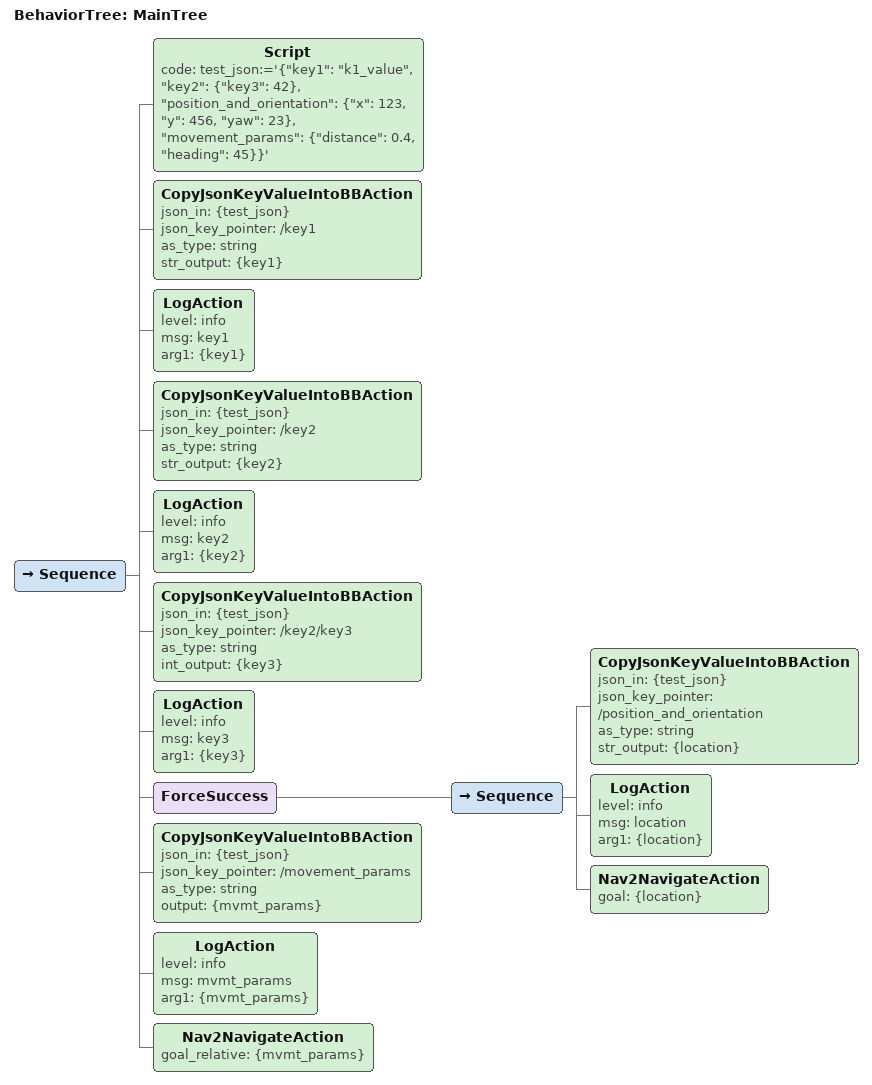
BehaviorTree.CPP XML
<root BTCPP_format="4" main_tree_to_execute="MainTree">
	<BehaviorTree ID="MainTree">
    <Sequence>
      <!-- Test json to parse.  This seems to be the only way to specify json in a BT -->
      <Script code=" test_json:='{&quot;key1&quot;: &quot;k1_value&quot;, &quot;key2&quot;: {&quot;key3&quot;: 42}, &quot;position_and_orientation&quot;: {&quot;x&quot;: 123, &quot;y&quot;: 456, &quot;yaw&quot;: 23}, &quot;movement_params&quot;: {&quot;distance&quot;: 0.4, &quot;heading&quot;: 45}}'" />

      <!-- Get a string -->
      <CopyJsonKeyValueIntoBBAction json_in="{test_json}" json_key_pointer="/key1" as_type="string" str_output="{key1}" />
      <LogAction level="info" msg="key1" arg1="{key1}" />

      <!-- Get an object -->
      <CopyJsonKeyValueIntoBBAction json_in="{test_json}" json_key_pointer="/key2" as_type="string" str_output="{key2}" />
      <LogAction level="info" msg="key2" arg1="{key2}" />

      <!-- Get a number -->
      <CopyJsonKeyValueIntoBBAction json_in="{test_json}" json_key_pointer="/key2/key3" as_type="string" int_output="{key3}" />
      <LogAction level="info" msg="key3" arg1="{key3}" />

      <ForceSuccess>
        <Sequence>
          <!-- Get an object (Pose2D) used for nav -->
          <CopyJsonKeyValueIntoBBAction json_in="{test_json}" json_key_pointer="/position_and_orientation" as_type="string"
            str_output="{location}" />
          <LogAction level="info" msg="location" arg1="{location}" />
          <Nav2NavigateAction goal="{location}" />
        </Sequence>
      </ForceSuccess>

      <!-- Get an object (Pose2D) used for nav -->
      <CopyJsonKeyValueIntoBBAction json_in="{test_json}" json_key_pointer="/movement_params" as_type="string"
        output="{mvmt_params}" />
      <LogAction level="info" msg="mvmt_params" arg1="{mvmt_params}" />
      <Nav2NavigateAction goal_relative="{mvmt_params}" />

    </Sequence>
	</BehaviorTree>
</root>
